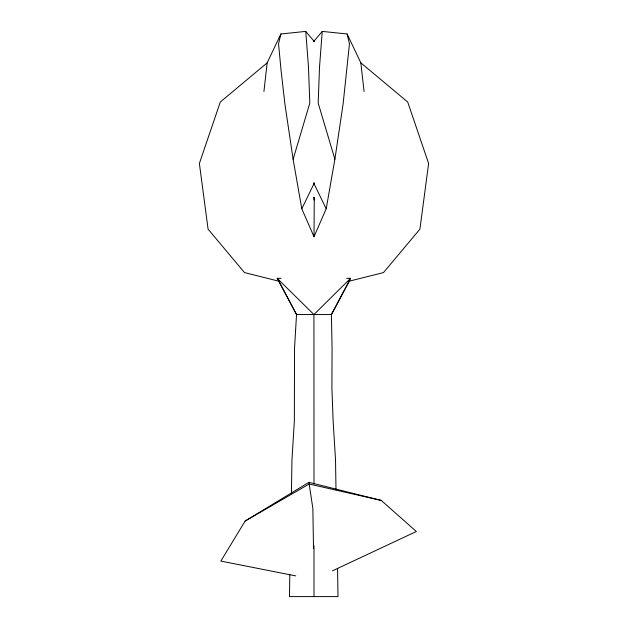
<?xml version="1.0" encoding="UTF-8"?>
<svg xmlns="http://www.w3.org/2000/svg" width="628" height="628" viewBox="0 0 628 628"><rect width="100%" height="100%" fill="white"/><g stroke="black" fill="none" stroke-linecap="round" stroke-linejoin="round"><path stroke-width="0.94" d="M289.814 574.149L289.484 596.6L337.997 596.6L337.581 568.301M291.423 493.671L291.957 459.845L294.351 421.058L294.524 348.454L296.534 314.55L278.793 280.912M313.615 41.613L322.243 31.4L347.119 33.975L349.458 43.803L343.124 103.832L334.881 159.284L326.207 208.794L314 236.717L314.283 197.231M263.933 91.507L267.159 62.855L280.881 33.975L305.757 31.4L314.385 41.613M322.243 31.4L319.511 67.204L318.184 103.078L334.881 159.284M280.881 33.975L278.542 43.803L281.046 70.203L284.877 103.832L293.119 159.284L301.793 208.794L314 236.717M293.119 159.284L309.816 103.078L308.489 67.204L305.757 31.4M301.793 208.794L314.392 182.858M346.656 278.33L350.573 278.33L331.419 314.55L332.071 348.469L331.898 387.916L333.13 421.058L335.525 459.884L335.996 489.848M349.89 280.049L331.419 314.55L296.534 314.55L277.184 278.33L281.101 278.33M332.526 570.813L416.333 531.5L381.259 500.422L308.905 482.343L245.148 521.028L220.844 561.094L295.757 575.9M314 484L313.929 314.55L350.573 278.33M267.159 62.855L220.295 102.011L199.382 163.468L208.088 229.149L244.512 272.583L279.256 281.313M245.148 521.028L309.164 484.031L381.259 500.422M347.802 281.548L383.488 272.583L419.912 229.149L428.618 163.468L407.705 102.011L360.841 62.855L347.119 33.975M277.184 278.33L313.929 314.55M313.608 182.858L326.207 208.794M308.905 482.343L309.164 484.031M309.204 484.274L312.862 508.452L313.498 548.362M360.841 62.855L364.067 91.507M313.717 197.231L314 200.042M314 545.803L314 596.6"/></g></svg>
